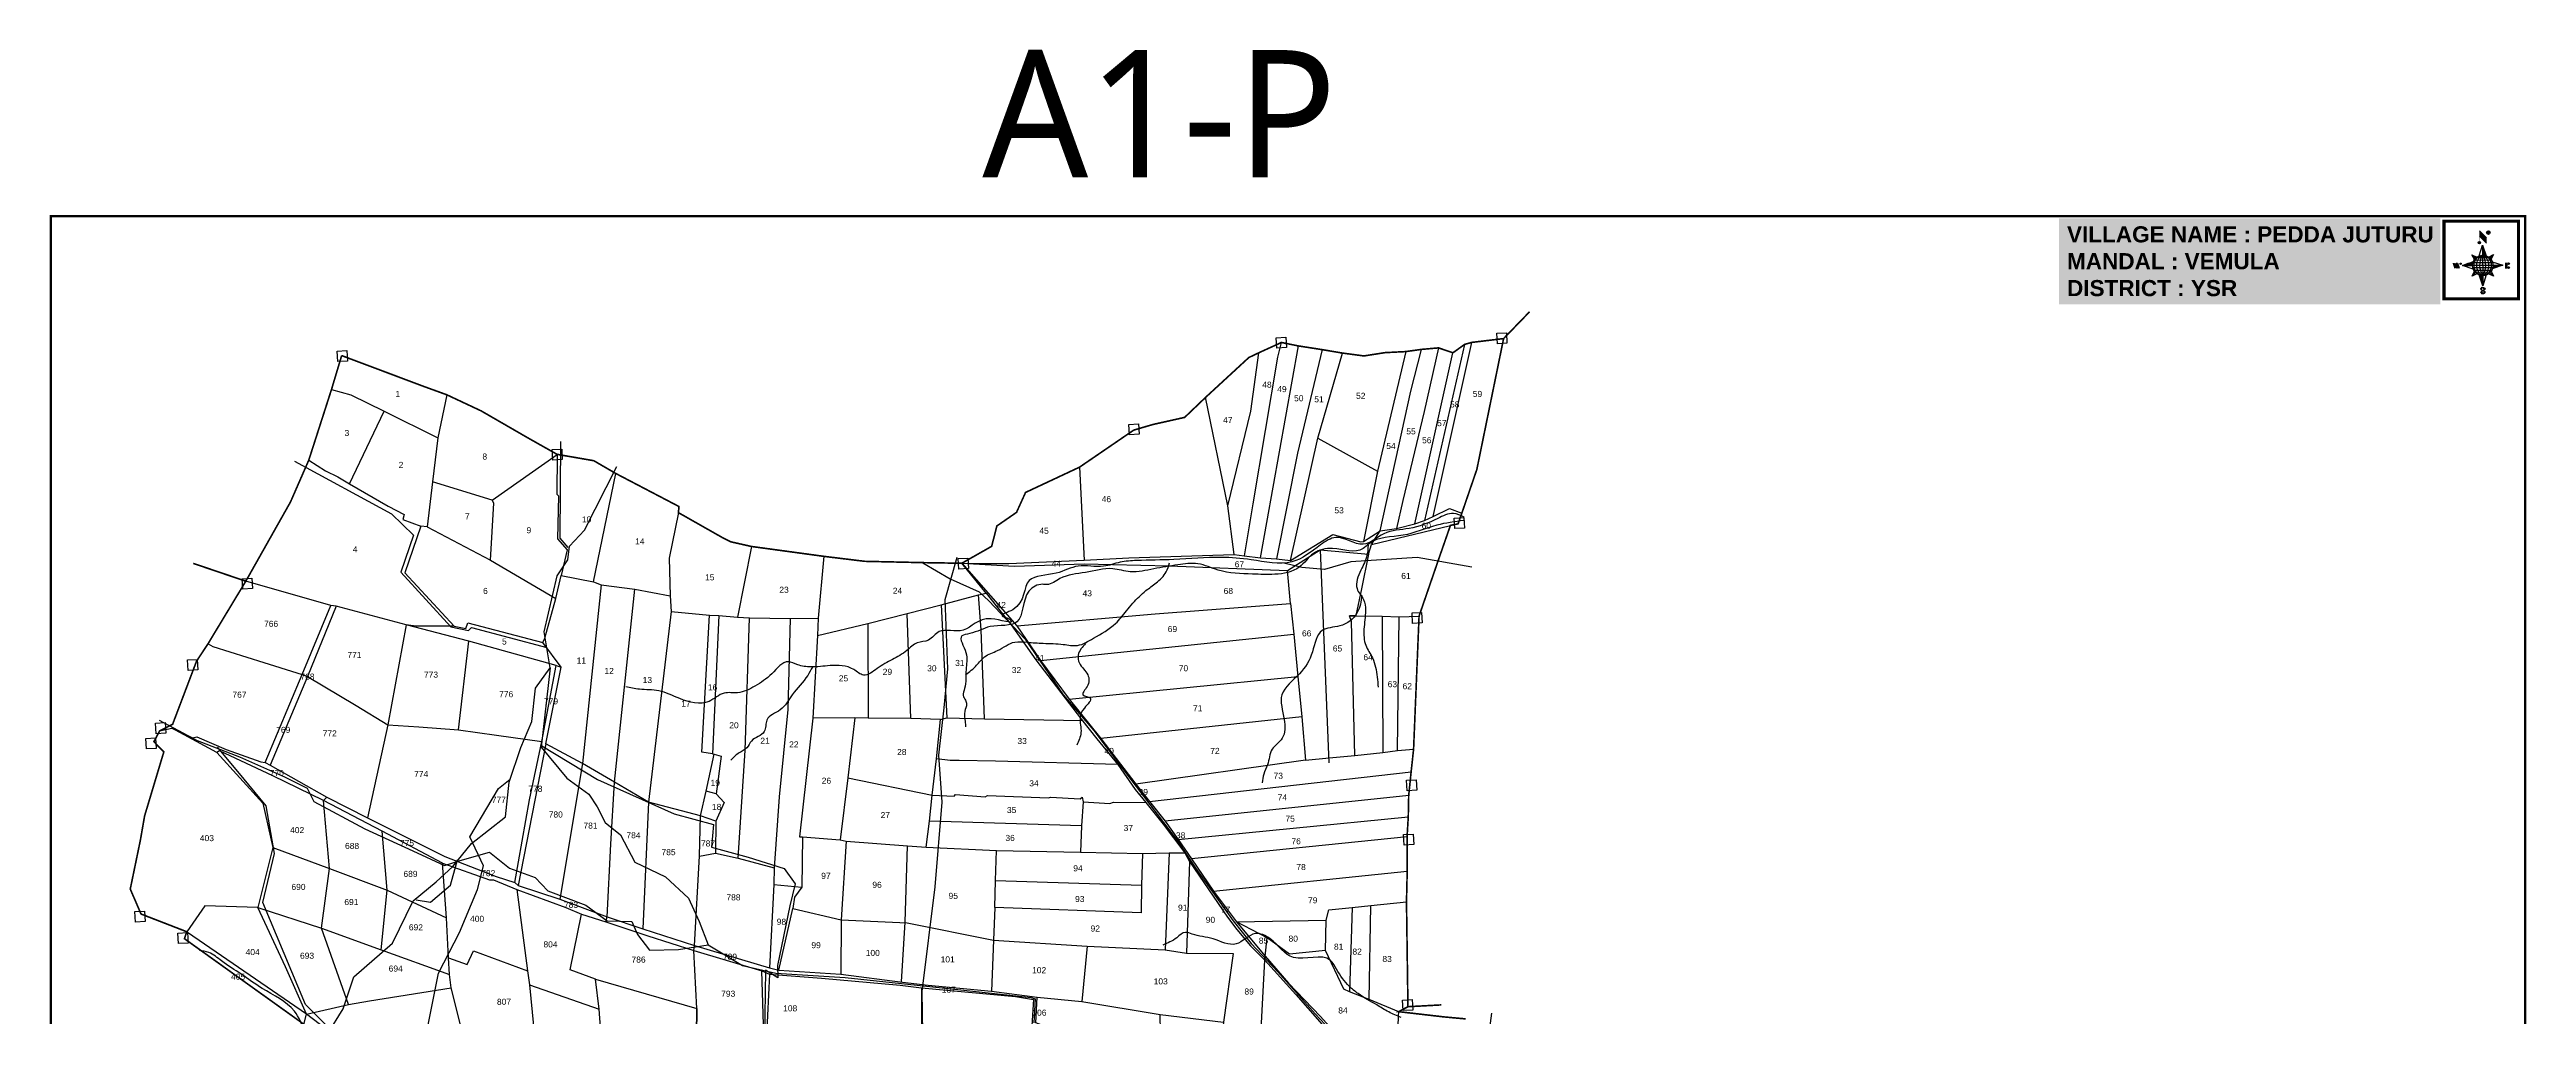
# Model space of a CAD drawing. Header units: inches. Extents: x 204001 to 210143, y 1590320 to 1597199.
# Drawn here: x 204001 to 210143, y 1594801 to 1597199 of the extents above; entities that cross this region are included whole.
import ezdxf
from ezdxf.enums import TextEntityAlignment as Align

# ---------------------------------------------------------------- set-up
doc = ezdxf.new("R2010")
doc.units = ezdxf.units.IN
doc.header["$LTSCALE"] = 15
doc.header["$MEASUREMENT"] = 0
for name, color, linetype in [('bord', 1, 'Continuous'), ('CADAS', 1, 'Continuous'), ('PLOT NOS', 7, 'Continuous'), ('PLOTS', 7, 'Continuous'), ('ROADS', 1, 'Continuous'), ('STREAM', 4, 'Continuous'), ('VILLAGE BOUNDARY', 5, 'Continuous'), ('VILLAGE BOUNDARY STONES', 1, 'Continuous')]:
    doc.layers.add(name, color=color, linetype=linetype)
doc.styles.get("Standard").update_dxf_attribs({"font": 'arial.ttf'})
doc.styles.add('TMS', font='trebuc.ttf')
pattern_1 = [(267.297113149, (-8720374.938, 50637915.138), (10.5367255337, -0.497431438), [])]
pattern_2 = [(357.297113149, (-8720374.938, 50637915.138), (0.497431438, 10.5367255337), [])]

# ---------------------------------------------------------------- blocks, each defined once
blk = doc.blocks.new('*X16')
at = {"color": 0, "linetype": 'Continuous'}
for p, q in [((6321.6, 240.5), (6322.3, 241.2)), ((6321.6, 240.3), (6322.3, 241)), ((6321.6, 240.1), (6322.3, 240.8)), ((6321.6, 239.9), (6322.4, 240.7)), ((6321.6, 239.8), (6322.4, 240.6)), ((6321.6, 239.6), (6322.5, 240.5)), ((6321.6, 239.4), (6322.5, 240.3)), ((6321.6, 239.2), (6322.6, 240.2)), ((6321.7, 239.1), (6322.6, 240.1)), ((6321.8, 240.8), (6322.4, 241.4)), ((6321.8, 239), (6322.7, 240)), ((6321.8, 239), (6322.8, 239.9)), ((6321.9, 238.9), (6322.9, 239.8)), ((6322, 238.8), (6323, 239.7)), ((6322.1, 241.3), (6322.4, 241.6)), ((6322.1, 238.7), (6323.1, 239.6)), ((6322.2, 238.6), (6323.1, 239.6)), ((6322.3, 238.5), (6323.2, 239.5)), ((6322.4, 238.5), (6323.3, 239.4)), ((6322.5, 238.4), (6323.4, 239.3)), ((6322.7, 238.4), (6323.6, 239.3)), ((6322.8, 238.3), (6323.7, 239.2)), ((6322.9, 238.3), (6323.8, 239.1)), ((6323.1, 238.2), (6323.9, 239.1)), ((6323.2, 238.2), (6324, 239)), ((6323.3, 238.2), (6324.2, 239)), ((6323.5, 238.1), (6324.3, 238.9)), ((6323.7, 238.1), (6324.4, 238.9)), ((6323.8, 238.1), (6324.6, 238.8)), ((6324.1, 238.2), (6324.7, 238.8)), ((6324.3, 238.3), (6324.9, 238.8)), ((6324.6, 238.3), (6325.1, 238.8)), ((6324.8, 238.4), (6325.2, 238.8)), ((6325.1, 238.5), (6325.4, 238.8)), ((6325.4, 238.6), (6325.6, 238.8))]:
    blk.add_line(p, q, dxfattribs=at)
blk = doc.blocks.new('*X15')
at = {"color": 0, "linetype": 'Continuous'}
for p, q in [((6324.4, 240.3), (6324.5, 240.4)), ((6324.6, 240.3), (6324.8, 240.5)), ((6324.7, 240.2), (6325, 240.5)), ((6324.8, 240.2), (6325.2, 240.6)), ((6325, 240.1), (6325.5, 240.6)), ((6325.1, 240.1), (6325.6, 240.6)), ((6325.2, 240), (6325.8, 240.6)), ((6325.3, 240), (6326, 240.6)), ((6325.4, 239.9), (6326.1, 240.6)), ((6325.5, 239.8), (6326.2, 240.5)), ((6325.6, 239.8), (6326.3, 240.5)), ((6325.7, 239.7), (6326.5, 240.4)), ((6325.9, 239.6), (6326.6, 240.3)), ((6326, 239.5), (6326.7, 240.3)), ((6326, 239.4), (6326.8, 240.2)), ((6326.1, 239.3), (6327, 240.2)), ((6326.2, 239.3), (6327.1, 240.1)), ((6326.3, 239.2), (6327.1, 240)), ((6326.4, 239.1), (6327.2, 239.9)), ((6326.5, 239), (6327.3, 239.8)), ((6326.5, 238.9), (6327.4, 239.7)), ((6326.6, 238.8), (6327.5, 239.6)), ((6326.7, 238.7), (6327.5, 239.5)), ((6326.8, 238.6), (6327.6, 239.4)), ((6326.8, 238.5), (6327.7, 239.3)), ((6326.8, 236.5), (6327.4, 237)), ((6326.9, 238.3), (6327.8, 239.2)), ((6326.9, 238.2), (6327.9, 239.1)), ((6326.9, 236.8), (6327.6, 237.4)), ((6327, 238.1), (6327.8, 239)), ((6327, 237.9), (6327.8, 238.8)), ((6327, 237.8), (6327.8, 238.6)), ((6327, 237.6), (6327.8, 238.4)), ((6327, 237.4), (6327.8, 238.2)), ((6327, 237.3), (6327.8, 238)), ((6327, 237.1), (6327.8, 237.9))]:
    blk.add_line(p, q, dxfattribs=at)
blk = doc.blocks.new('H')
at = {"layer": 'bord', "extrusion": (0.000427885, 0.004792, 0.999988)}
h = blk.add_hatch(dxfattribs=at)
h.set_pattern_fill('LINE', color=8, scale=84.387686, angle=-92.7029, style=0)
h.set_pattern_definition(pattern_1)
h.paths.add_polyline_path([(-625, 665, -0.090992), (-615, 710), (-751, 671)])
h = blk.add_hatch(dxfattribs=at)
h.set_pattern_fill('LINE', color=8, scale=84.387686, angle=-2.7029, style=0)
h.set_pattern_definition(pattern_2)
h.paths.add_polyline_path([(-492, 786, -0.090992), (-448, 775), (-486, 912)])
h = blk.add_hatch(dxfattribs=at)
h.set_pattern_fill('LINE', color=8, scale=84.387686, angle=-92.7029, style=0)
h.set_pattern_definition(pattern_1)
h.paths.add_polyline_path([(-246, 647), (-372, 653, -0.090992), (-382, 609)])
h = blk.add_hatch(dxfattribs=at)
h.set_pattern_fill('LINE', color=8, scale=84.387686, angle=-2.7029, style=0)
h.set_pattern_definition(pattern_2)
h.paths.add_polyline_path([(-504, 533, -0.090992), (-549, 543), (-510, 406)])
for p, q in [((-519, 1020, -1217), (-435, 927, -1216)), ((-516, 1087, -1217), (-432, 994, -1217)), ((-865, 701, -1215), (-847, 638, -1215)), ((-847, 700, -1215), (-829, 637, -1215)), ((-829, 699, -1215), (-811, 636, -1215)), ((-829, 699, -1215), (-811, 698, -1215)), ((-811, 698, -1215), (-794, 635, -1215)), ((-752, 665, -1215), (-615, 704, -1215)), ((-752, 665, -1215), (-625, 659, -1215)), ((-619, 614, -1215), (-752, 665, -1215)), ((-627, 794, -1216), (-567, 760, -1216)), ((-627, 794, -1216), (-584, 747, -1215)), ((-599, 731, -1215), (-627, 794, -1216)), ((-538, 774, -1216), (-487, 906, -1216)), ((-487, 906, -1216), (-493, 780, -1216)), ((-487, 906, -1216), (-448, 769, -1216)), ((-421, 753, -1216), (-359, 781, -1216)), ((-359, 781, -1216), (-405, 739, -1216)), ((-359, 781, -1216), (-392, 721, -1215)), ((-246, 641, -1215), (-383, 603, -1215)), ((-379, 693, -1215), (-246, 641, -1215)), ((-373, 647, -1215), (-246, 641, -1215)), ((-213, 669, -1215), (-217, 601, -1215)), ((-197, 600, -1215), (-194, 668, -1215)), ((-639, 526, -1214), (-606, 585, -1215)), ((-639, 526, -1214), (-593, 568, -1215)), ((-577, 553, -1215), (-639, 526, -1214)), ((-511, 400, -1214), (-549, 537, -1214)), ((-460, 533, -1215), (-511, 400, -1214)), ((-505, 527, -1214), (-511, 400, -1214)), ((-371, 513, -1214), (-431, 546, -1215)), ((-371, 513, -1214), (-414, 560, -1215)), ((-399, 576, -1215), (-371, 513, -1214))]:
    blk.add_line(p, q, dxfattribs=at)
at = {"layer": 'bord', "color": 8, "linetype": 'ByBlock', "extrusion": (0.000427885, 0.004792, 0.999988)}
for p, q in [((-373, 647, -1215), (-625, 659, -1215)), ((-378, 616, -1215), (-623, 628, -1215)), ((-375, 679, -1215), (-620, 691, -1215)), ((-386, 711, -1215), (-605, 722, -1215)), ((-411, 744, -1216), (-578, 752, -1216)), ((-493, 780, -1216), (-505, 527, -1214)), ((-392, 585, -1215), (-611, 595, -1215)), ((-420, 555, -1215), (-587, 562, -1215))]:
    blk.add_line(p, q, dxfattribs=at)
at = {"layer": 'bord', "extrusion": (0.000427885, 0.004792, 0.999988), "elevation": -1212}
for points, const_width in [([(-530, 950, 1), (-520, 939, 1)], 14.8), ([(-414, 1073, 1), (-398, 1058, 1)], 22.3), ([(-776, 697, 1), (-769, 690, 1)], 8.9), ([(-178, 667, 1), (-171, 660, 1)], 9.79), ([(-525, 322, 1), (-533, 329, 1)], 11.1), ([(-490, 362, 1), (-498, 369, 1)], 11.1), ([(-180, 618, 1), (-173, 611, 1)], 9.79)]:
    blk.add_lwpolyline(points, format="xyb", close=True, dxfattribs=dict(at, const_width=const_width))
for points, const_width in [([(-522, 960), (-516, 1093)], 1.61), ([(-434, 933), (-428, 1066)], 1.61), ([(-870, 707), (-846, 706)], 0.642), ([(-829, 643), (-855, 644)], 0.642), ([(-829, 643), (-821, 678)], 0.642), ([(-811, 642), (-784, 641)], 0.642), ([(-793, 641), (-782, 694)], 0.642), ([(-223, 676), (-174, 673)], 0.706), ([(-195, 645), (-185, 644)], 0.706), ([(-177, 605), (-226, 607)], 0.706)]:
    blk.add_lwpolyline(points, dxfattribs=dict(at, const_width=const_width))
for points in [[(-537, 317), (-531, 310), (-520, 307), (-505, 307), (-494, 310), (-486, 318), (-487, 326), (-491, 333), (-494, 336), (-503, 341), (-522, 347), (-530, 352), (-534, 355), (-537, 363), (-537, 373), (-530, 381), (-520, 384), (-504, 384), (-493, 380), (-487, 373)], [(-522, 348), (-526, 354), (-528, 361), (-528, 371), (-526, 375), (-521, 381), (-515, 384)], [(-505, 307), (-499, 312), (-497, 319), (-497, 327), (-501, 335), (-509, 343)]]:
    blk.add_lwpolyline(points, dxfattribs=at)
at = {"layer": 'bord', "extrusion": (0.000427885, 0.004792, 0.999988)}
for centre, radius in [((-525, 944, -1212), 14.8), ((-406, 1065, -1212), 22.3), ((-773, 694, -1212), 8.9), ((-498, 659, -1212), 127), ((-174, 663, -1212), 9.79), ((-529, 325, -1212), 11.1), ((-494, 365, -1212), 11.1), ((-177, 615, -1212), 9.79)]:
    blk.add_circle(centre, radius, dxfattribs=at)
at = {"layer": 'bord', "color": 8, "linetype": 'ByBlock', "extrusion": (0.000427885, 0.004792, 0.999988)}
for centre, radius, start, end in [((-482, 658, -1212), 128, 94.9254, 259.6691), ((-437, 656, -1212), 141, 113.2864, 241.308), ((-316, 651, -1212), 222, 142.5892, 212.0053), ((-560, 662, -1212), 141, 293.2864, 61.308), ((-681, 668, -1212), 222, 322.5892, 32.0053), ((-515, 660, -1212), 128, 274.9254, 79.6691)]:
    blk.add_arc(centre, radius, start, end, dxfattribs=at)
at = {"layer": 'bord', "extrusion": (0.000427885, 0.004792, 0.999988)}
for points in [[(-516, 1093, -1212), (-431, 1000, -1212), (-519, 1026, -1212), (-434, 933, -1212)], [(-864, 707, -1212), (-846, 706, -1212), (-846, 644, -1212), (-829, 643, -1212)], [(-829, 705, -1212), (-811, 704, -1212), (-811, 642, -1212), (-793, 641, -1212)], [(-193, 674, -1212), (-197, 606, -1212), (-213, 675, -1212), (-216, 607, -1212)]]:
    blk.add_solid(points, dxfattribs=at)
at = {"layer": 'bord', "extrusion": (0.000427885, 0.004792, 0.999988), "xscale": 7.977342409717546, "yscale": 7.977342409717546, "zscale": 7.977342409717546, "rotation": 138.0840426661453}
for name, p in [('*X15', (38301, -31929, -1212)), ('*X16', (38314, -31951, -1212))]:
    blk.add_blockref(name, p, dxfattribs=at)

msp = doc.modelspace()

# ---------------------------------------------------------------- linework, layer by layer
at = {"color": 5, "const_width": 5.82}
msp.add_lwpolyline([(204003.7, 1596785.8), (210140, 1596785.8), (210140, 1590323.1), (204003.7, 1590323.1)], close=True, dxfattribs=at)
at = {"layer": 'PLOTS'}
for points in [[(207054.9, 1596472.7), (207045.5, 1596436.5), (206984.8, 1596072.8), (206963, 1595943.2)], [(207003.5, 1595938.8), (207097.8, 1596464)], [(207156.9, 1596454.8), (207095.2, 1596198.2), (207043.7, 1595936.3)], [(207300.5, 1596005.8), (207376.6, 1596351.9), (207402.6, 1596455.4)], [(207445.1, 1596459.2), (207409.3, 1596301.6), (207356.7, 1596080.4), (207341.2, 1596011.2)], [(207509.9, 1596467.9), (207410.5, 1596030.8)], [(207432.2, 1596041.1), (207527.7, 1596472.8)], [(206922.7, 1596067.4), (206979.5, 1596302.2), (206999.6, 1596447.1)], [(207078.4, 1595931.8), (207145.6, 1596235.3), (207207, 1596446.3)], [(207363.9, 1596450), (207293.6, 1596153.5), (207259.5, 1595978.8)], [(207386.4, 1596022.9), (207480.9, 1596447)], [(204700.1, 1596356.3), (204748.2, 1596342.8), (204830.3, 1596301.9), (204963.3, 1596236.1)], [(204985.9, 1596342.9), (204963.3, 1596236.1), (204950.6, 1596127.1), (204937.6, 1596015.4), (204921.9, 1596017.4), (204881.5, 1595901), (205004.2, 1595769.3), (204909.5, 1595769.2), (204885, 1595772.6), (204839.4, 1595524.2), (204789.7, 1595293.9)], [(206938.1, 1595947.2), (206922.7, 1596067.4), (206867.7, 1596336.6)], [(204744.3, 1596122), (204830.3, 1596301.9)], [(207145.6, 1596235.3), (207293.6, 1596153.5)], [(204643.7, 1596180.9), (204685.5, 1596154.7), (204715.6, 1596139.3), (204744.3, 1596122), (204840.2, 1596066.7), (204880.6, 1596046.3), (204877.3, 1596033.4), (204921.9, 1596017.4)], [(205098.8, 1596081.6), (205259.4, 1596195.2), (205258.7, 1596096.1), (205262.6, 1596092.1), (205260.7, 1595985.6), (205284.5, 1595958.4), (205269.3, 1595894.7)], [(205349.8, 1595879), (205405.2, 1596147.6)], [(206555.1, 1596163.5), (206566.2, 1595932.8)], [(205094.4, 1595932.8), (205102.7, 1596074.4), (205098.8, 1596081.6), (204950.6, 1596127.1)], [(205604.8, 1594755.6), (205606, 1594821.3), (205598.7, 1594964.4), (205599.8, 1594977.6), (205612.7, 1595198.9), (205615.2, 1595299.1), (205486, 1595332.6), (205402.1, 1595381.9), (205322.8, 1595428.8), (205231.5, 1595477), (205269.8, 1595667.7), (205224.1, 1595728.7), (205229.4, 1595739.4), (205255.9, 1595837.7), (205269.3, 1595894.7), (205349.8, 1595879), (205368.4, 1595871.5), (205451.9, 1595860.8), (205539.7, 1595844.7), (205542.7, 1595805.3), (205637.2, 1595796.3), (205660.6, 1595795.5), (205707.1, 1595791.5), (205736.5, 1595789.5), (205837.4, 1595788.2), (205906.6, 1595788.9), (205904.9, 1595746.1), (206029.9, 1595775.5), (206127.6, 1595800.4), (206211.9, 1595821.9), (206304.2, 1595847.1), (206323.3, 1595850.8), (206263, 1595925.1), (206292.7, 1595924.2), (206379.8, 1595924.8), (206566.2, 1595932.8), (206677, 1595938.3), (206807, 1595942.5), (206938.1, 1595947.2), (206963, 1595943.2), (207003.5, 1595938.8), (207043.7, 1595936.3), (207078.4, 1595931.8), (207183.3, 1595996.3), (207252.3, 1595978), (207259.5, 1595978.8), (207300.5, 1596005.8), (207341.2, 1596011.2), (207386.4, 1596022.9), (207410.5, 1596030.8), (207432.2, 1596041.1), (207472.2, 1596061.2), (207503, 1596049.4)], [(205560.3, 1596050.6), (205537.3, 1595937.4), (205539.7, 1595844.7)], [(204937.6, 1596015.4), (205094.4, 1595932.8), (205255.9, 1595837.7)], [(205741.5, 1595966.7), (205707.1, 1595791.5)], [(206263, 1595925.1), (206393.6, 1595918), (206566.1, 1595924), (206777.3, 1595919), (207070.7, 1595907.1), (207151.3, 1595958.2), (207271.9, 1595947.6), (207278.9, 1595971.4), (207300.5, 1596005.8)], [(207278.9, 1595971.4), (207474.7, 1596019.1)], [(205920.5, 1595942.3), (205906.6, 1595788.9)], [(206263, 1595925.1), (206399.7, 1595770.2), (206457.8, 1595683.7), (206529.6, 1595587.9), (206607.8, 1595490.8), (206694.7, 1595377.2), (206728.4, 1595334.5), (206767.5, 1595285.4), (206799.6, 1595239.8), (206832.5, 1595192.5), (206887.5, 1595111.8), (206943.8, 1595035.9), (207015.2, 1594950.5), (207073.3, 1594883.8), (207152.6, 1594801.1), (207243.7, 1594699.7), (207318.8, 1594619.1), (207335.8, 1594603.3)], [(206399.7, 1595770.2), (206742.2, 1595799.6), (207078, 1595825), (207070.7, 1595907.1)], [(207151.3, 1595958.2), (207173.1, 1595430.4)], [(207271.9, 1595947.6), (207254.2, 1595862), (207239.9, 1595795.4), (207224, 1595794.8), (207305.7, 1595793.8), (207347.8, 1595792.4), (207396.9, 1595794.1)], [(205257, 1595671.3), (205040.3, 1595732.1), (204885, 1595772.6), (204711.9, 1595819), (204698.2, 1595820.2), (204487.5, 1595880.6)], [(205368.4, 1595871.5), (205322.8, 1595428.8), (205266.4, 1595092)], [(205380.1, 1595035.6), (205383.6, 1595048.2), (205392.8, 1595228.2), (205402.1, 1595381.9), (205451.9, 1595860.8)], [(206319, 1595539.4), (206310.9, 1595759.6), (206304.2, 1595847.1)], [(206323.3, 1595850.8), (206385.1, 1595772.7), (206446.7, 1595685.4), (206560, 1595537.9), (206598, 1595489.7), (206649.6, 1595426.2), (206692.8, 1595363.8), (206719.2, 1595332.2), (206762.7, 1595278.5), (206816.4, 1595207.4), (206827.3, 1595185.1), (206819.8, 1594958.3), (206935.7, 1594957.1), (206911.6, 1594787.4), (206880.3, 1594522.8), (206758.4, 1594633.8), (206626.5, 1594718.2), (206446.2, 1594785.7), (206449.8, 1594848.7)], [(204535.6, 1595430.7), (204627.1, 1595649.4), (204698.2, 1595820.2)], [(204711.9, 1595819), (204640.5, 1595644), (204547.7, 1595424.3)], [(205542.7, 1595805.3), (205486, 1595332.6), (205471.9, 1595018.7)], [(205644.4, 1595452.8), (205618, 1595457), (205637.2, 1595796.3)], [(205660.6, 1595795.5), (205644.4, 1595452.8), (205648.9, 1595451.5), (205666.2, 1595446.7), (205653.9, 1595353.1), (205673.8, 1595331.5), (205652.7, 1595285.6), (205652.1, 1595206.1)], [(205708.7, 1595194), (205726.2, 1595461), (205736.5, 1595789.5)], [(205837.4, 1595788.2), (205831.8, 1595562.7), (205810.4, 1595345.6), (205797.8, 1595169.8)], [(206137, 1595539.8), (206127.6, 1595800.4)], [(206211.9, 1595821.9), (206226.1, 1595541.7)], [(207078, 1595825), (207086, 1595749.6), (207096.6, 1595644), (207105.9, 1595544.1), (207115.1, 1595436.4), (207174.3, 1595442.8), (207237.5, 1595448.5), (207307, 1595455.5), (207343.3, 1595460.6), (207383.3, 1595464.1)], [(207229.1, 1595780.9), (207224, 1595794.8)], [(207237.5, 1595448.5), (207229.1, 1595780.9)], [(207305.7, 1595793.8), (207307, 1595455.5)], [(207343.3, 1595460.6), (207347.8, 1595792.4)], [(204393.9, 1595725.6), (204405.5, 1595718.9), (204532.3, 1595679.4), (204614.2, 1595653.7), (204627.1, 1595649.4), (204640.5, 1595644), (204760.8, 1595572.5), (204839.4, 1595524.2), (204916.5, 1595519.6), (205014.7, 1595511.9), (205108.9, 1595499), (205221.6, 1595483.1)], [(205004.2, 1595769.3), (205033.4, 1595763.3), (205038.2, 1595777.2), (205224.1, 1595728.7)], [(205014.7, 1595511.9), (205040.3, 1595732.1)], [(205904.9, 1595746.1), (205893.9, 1595541.1)], [(206029.9, 1595775.5), (206031.1, 1595541)], [(206457.8, 1595683.7), (207086, 1595749.6)], [(205154.5, 1595133.7), (205190.9, 1595338.5), (205221.6, 1595483.1), (205257, 1595671.3), (205269.8, 1595667.7)], [(206529.6, 1595587.9), (207096.6, 1595644)], [(206210.5, 1595537.8), (206137, 1595539.8), (206031.1, 1595541), (205997.8, 1595541.9), (205893.9, 1595541.1), (205860.3, 1595246.3), (205867.9, 1595246.7), (205961.4, 1595239), (205976.6, 1595235.9), (206128.5, 1595224.2), (206174.7, 1595221.1), (206349.4, 1595212.7), (206557.2, 1595208.4), (206711.3, 1595205.3), (206777.1, 1595207), (206816.4, 1595207.4)], [(205997.8, 1595541.9), (205980.6, 1595392.9), (205961.4, 1595239)], [(206113.6, 1594887.1), (206122.2, 1595034.7), (206128.5, 1595224.2), (206174.7, 1595221.1), (206182.8, 1595285.6), (206189.6, 1595350), (206200.5, 1595439.7), (206210.5, 1595537.8), (206226.1, 1595541.7), (206319, 1595539.4), (206563.8, 1595534.9)], [(207105.9, 1595544.1), (206607.8, 1595490.8)], [(204273.9, 1595509.3), (204304.3, 1595516.1), (204355.2, 1595492.3), (204365.8, 1595494.7), (204438.9, 1595463.6), (204524.8, 1595432.6), (204535.6, 1595430.7), (204547.7, 1595424.3), (204688.3, 1595345.1), (204789.7, 1595293.9), (204981.4, 1595197.9), (205108.1, 1595148.1), (205154.5, 1595133.7), (205163.2, 1595126.3), (205266.4, 1595092), (205383.6, 1595048.2), (205471.9, 1595018.7), (205599.8, 1594977.6), (205786.2, 1594921.5), (205809.3, 1594916), (205962.8, 1594906.3), (206116.2, 1594886.6), (206179.2, 1594879.2), (206336.3, 1594863.6), (206449.8, 1594848.7), (206560.8, 1594838.6), (206755.2, 1594806), (206911.6, 1594787.4)], [(204631.8, 1594781.7), (204638.3, 1594807.3), (204742, 1594830.5), (204794.2, 1594840.4), (204996.8, 1594872.3), (204992.6, 1594905.3), (204990.2, 1594946.8), (204985, 1595046), (204975, 1595181.4), (204825.6, 1595261.1), (204680.5, 1595336.4), (204554.4, 1595398.1), (204422.1, 1595459.6), (204415.5, 1595456), (204304.3, 1595516.1)], [(205231.5, 1595477), (205163.2, 1595126.3)], [(204415.5, 1595456), (204529.6, 1595329.9), (204554.2, 1595220), (204517.6, 1595071.8), (204386.2, 1595075.4), (204341, 1595011.4)], [(205652.7, 1595285.6), (205615.2, 1595299.1), (205629.5, 1595360), (205648.9, 1595451.5)], [(206649.6, 1595426.2), (206346.4, 1595434.2), (206256.6, 1595435.8), (206234.3, 1595435.8), (206200.5, 1595439.7)], [(207115.1, 1595436.4), (206694.7, 1595377.2)], [(205653.9, 1595353.1), (205629.5, 1595360)], [(205980.6, 1595392.9), (206189.6, 1595350), (206243.7, 1595347.8), (206247.4, 1595351.6), (206321.1, 1595345.5), (206326.7, 1595349.3), (206478.2, 1595343.2), (206483, 1595345.4), (206556.9, 1595341.2), (206561.5, 1595344.7), (206563.8, 1595333.6), (206560.1, 1595273.8), (206557.2, 1595208.4)], [(206728.4, 1595334.5), (207377.2, 1595407.8)], [(207371.2, 1595349.3), (206767.5, 1595285.4)], [(204742, 1594830.5), (204675.5, 1595019.9), (204695, 1595168.5), (204680.5, 1595336.4), (204688.3, 1595345.1)], [(206563.8, 1595333.6), (206630.1, 1595329.5), (206639, 1595332.6), (206719.2, 1595332.2)], [(206799.6, 1595239.8), (207370.1, 1595295.9)], [(204823, 1594966.3), (204837.9, 1595114.1), (204825.6, 1595261.1)], [(205867.9, 1595246.7), (205866, 1595121.5)], [(205976.6, 1595235.9), (205964, 1595040.8), (205962.8, 1594906.3)], [(206560.1, 1595273.8), (206182.8, 1595285.6)], [(207367.1, 1595246.5), (206832.5, 1595192.5)], [(204554.2, 1595220), (204695, 1595168.5), (204837.9, 1595114.1), (204985, 1595046)], [(204975, 1595181.4), (205091.8, 1595140.3), (205101.7, 1595140.1), (205159.2, 1595116.3), (205281.1, 1595071.4), (205320.3, 1595054.9), (205380.1, 1595035.6), (205484.6, 1595001.5), (205598.7, 1594964.4), (205767.3, 1594914.4), (205786.4, 1594906.4), (205915.1, 1594896.2), (206110.4, 1594878.7), (206163, 1594872.2), (206396.4, 1594850.4), (206441, 1594843.5), (206436.8, 1594778.2)], [(205612.7, 1595198.9), (205652.1, 1595206.1), (205708.7, 1595194), (205797.8, 1595169.8), (205796.5, 1595128.5), (205866, 1595121.5), (205848.3, 1595096.8), (205844.1, 1595069), (205964, 1595040.8), (206127.8, 1595033.6), (206341.7, 1594990.8), (206573.7, 1594975.7), (206767.6, 1594966.4), (206819.8, 1594958.3)], [(206711.3, 1595205.3), (206709, 1595126.8), (206707.8, 1595058.1), (206344.8, 1595071.3), (206346.7, 1595138.1), (206349.4, 1595212.7)], [(206777.1, 1595207), (206767.6, 1594966.4)], [(206827.3, 1595185.1), (206922, 1595047.5), (206944.8, 1595017.2), (206979.3, 1594976.7), (207014.3, 1594940.5), (207091.1, 1594855.5), (207186.6, 1594747.4)], [(205159.2, 1595116.3), (205185.8, 1594914.5), (205191.1, 1594879.7), (205363.4, 1594819.7)], [(205796.5, 1595128.5), (205786.2, 1594921.5)], [(206346.7, 1595138.1), (206709, 1595126.8)], [(206887.5, 1595111.8), (207367.5, 1595161.5)], [(204777.8, 1594700), (204638.3, 1594807.3), (204586.1, 1594924.2), (204517.6, 1595071.8), (204675.5, 1595019.9), (204823, 1594966.3), (204992.6, 1594905.3)], [(205226.1, 1594484.9), (205389.2, 1594510), (205616, 1594586.6), (205632.8, 1594512.4), (205655.5, 1594366.2), (205497.8, 1594288.1), (205389.2, 1594510), (205380.3, 1594597.6), (205363.4, 1594819.7), (205354.4, 1594893.8), (205291.6, 1594917.1), (205320.3, 1595054.9)], [(205809.3, 1594916), (205844.1, 1595069)], [(206344.8, 1595071.3), (206341.7, 1594990.8), (206336.3, 1594863.6)], [(206943.8, 1595035.9), (207166.9, 1595039.8), (207172.8, 1595065.7), (207230.7, 1595071.6), (207277.5, 1595076.5), (207365.7, 1595085.8)], [(207230.7, 1595071.6), (207224.3, 1594862.1)], [(207273.3, 1594843.5), (207277.5, 1595076.5)], [(204638.3, 1594807.3), (204343, 1595009.3)], [(207346.4, 1594813.1), (207273.3, 1594843.5), (207224.3, 1594862.1), (207210.1, 1594868.6), (207164.5, 1594965), (207075.6, 1594955.5), (207020.5, 1594996.5), (206943.8, 1595035.9)], [(207003.9, 1594738.1), (207014.3, 1594940.5), (207015.2, 1594950.5), (207020.5, 1594996.5)], [(207164.5, 1594965), (207166.9, 1595039.8)], [(204990.2, 1594946.8), (205036.2, 1594930.2), (205052.3, 1594963.8), (205185.8, 1594914.5), (205191.1, 1594879.7), (205207.2, 1594710), (205212.9, 1594610.2), (205226.1, 1594484.9), (205118.2, 1594465.8)], [(206573.7, 1594975.7), (206560.8, 1594838.6)], [(205587.5, 1594082.7), (205474.1, 1594183.4), (205281.3, 1594183.3), (205187.8, 1594354.3), (205118.2, 1594465.8), (205103.7, 1594463.5), (205057.2, 1594630.4), (205024, 1594763.7), (204996.8, 1594872.3)], [(205354.4, 1594893.8), (205606, 1594821.3), (205604.8, 1594755.6), (205616, 1594586.6)], [(205632.8, 1594512.4), (205796.7, 1594579.4), (205772.3, 1594753.9), (205767.3, 1594914.4)], [(205786.4, 1594906.4), (205778.6, 1594752.6), (205825.1, 1594466.1), (205885.5, 1594390.3), (206040.4, 1594350.8)], [(206163, 1594872.2), (206163, 1594676.2), (206162.3, 1594617.9), (206164.8, 1594554.4), (206163.8, 1594481.3), (206163.6, 1594349.1), (206156.7, 1594170)], [(206758.4, 1594633.8), (206755.2, 1594806)], [(207342.4, 1594693.7), (207345.5, 1594802.8), (207346.4, 1594813.1)]]:
    msp.add_lwpolyline(points, dxfattribs=at)
at = {"layer": 'ROADS'}
for points in [[(205287, 1595964), (205266.8, 1595987.2), (205268.4, 1596227.3)], [(204608.6, 1596178.1), (204849.1, 1596047.3), (204903.4, 1595994.8), (204872.2, 1595903.3), (204995.9, 1595767.5), (205039.5, 1595758.2), (205047.2, 1595766), (205234.1, 1595715.9)], [(204651, 1594694.5), (204728.8, 1594820.3), (204755, 1594899.8), (204851.3, 1594982.7), (204902.6, 1595087.9), (204959.2, 1595135), (205000.9, 1595173), (205047.2, 1595230), (205131.3, 1595296.1), (205140.3, 1595381.9), (205169.5, 1595468.6), (205197.2, 1595533), (205205.8, 1595615.3), (205241.9, 1595666.1), (205227.1, 1595755.2), (205259.6, 1595894.1), (205285.9, 1595933.9), (205290.3, 1595967.6), (205327.7, 1596007.4), (205407.3, 1596165.3)], [(206271.3, 1594029.2), (206221.5, 1594113.9), (206162.4, 1594166.5), (206169, 1594402.2), (206168.8, 1594604.1), (206164.6, 1594863.2), (206196.8, 1595123.1), (206214.7, 1595332.7), (206205.8, 1595449.4), (206219.1, 1595566.2), (206228.4, 1595663.5), (206221.4, 1595835.1), (206251.7, 1595940)], [(206166.5, 1595926.5), (206234.3, 1595886.3), (206306, 1595854.1), (206329.7, 1595831.6), (206420.2, 1595737.2), (206514.7, 1595598.6), (206590.4, 1595510), (206679.8, 1595391.9), (206797, 1595237.7), (206843.7, 1595168.5), (206935.6, 1595038), (206980.4, 1594982.1), (207046.9, 1594911.5), (207139.6, 1594807.9), (207337.7, 1594596.1)], [(207527.8, 1595915.5), (207392.3, 1595939.7), (207227.9, 1595928.5), (207162.8, 1595909.5), (207106.2, 1595914.7), (207061.6, 1595925.4)], [(205241.9, 1595666.1), (205219.7, 1595468.8), (205283.2, 1595392.4), (205338.5, 1595352.8), (205359.2, 1595320.8), (205378.4, 1595282.5), (205416.6, 1595251.4), (205452, 1595183.9), (205528.2, 1595147.2), (205585, 1595094.9), (205612, 1595036.5), (205634, 1594978.8)], [(204272.6, 1595536.2), (204366.9, 1595485.9), (204472.3, 1595445.4), (204583.5, 1595395.3), (204639.4, 1595367.1), (204656, 1595333.9), (204782.5, 1595266.5), (204902, 1595212.1), (204980.2, 1595175.3), (205019.1, 1595188.2), (205091.7, 1595209), (205141.8, 1595169.3), (205204.9, 1595145.5), (205236.7, 1595112.6), (205330.5, 1595077.3), (205383.8, 1595038.1), (205444.4, 1595036.8), (205459.1, 1595004.2), (205488.4, 1594965.7), (205560.9, 1594967.4), (205634, 1594978.8), (205719, 1594927.5), (205801.5, 1594908.2), (205973.6, 1594897.9), (206230, 1594870.4), (206434.8, 1594848), (206445.3, 1594845.3), (206441.9, 1594785.5)], [(205221.7, 1595472.4), (205359.7, 1595389.1), (205549.5, 1595303.5), (205647.6, 1595277), (205642.5, 1595221.3), (205733, 1595196.6), (205822.2, 1595168.1), (205850, 1595130.2), (205836.7, 1595075.6), (205806.2, 1594928), (205806.5, 1594897.4), (205776.2, 1594915.8), (205773.9, 1594747.5), (205794.6, 1594635.2), (205821.6, 1594464.8), (205832.2, 1594423.5), (205932.9, 1594365.3), (206034.3, 1594320.3), (206129.8, 1594182.2), (206162.9, 1594165.4)], [(204985.8, 1594314.5), (204969.1, 1594349.7), (204951, 1594487.9), (204793.8, 1594692.1), (204707.1, 1594758.8), (204673.3, 1594792.9), (204635.7, 1594830.8), (204529.6, 1595083.9), (204558.7, 1595205), (204538, 1595323.6), (204467.6, 1595408.5), (204417, 1595468.9)], [(204945.5, 1594204.1), (204983, 1594281.4), (204977.3, 1594456.1), (204989.4, 1594510.7), (204965.3, 1594591.7), (204952.2, 1594668.4), (204933.6, 1594751.9), (204965.2, 1594908.3), (205017.3, 1595009.6), (205061.8, 1595116.3), (205077.3, 1595174.5), (205042.7, 1595247), (205114, 1595366.8), (205143.1, 1595389.4)], [(204909.9, 1595090.4), (204945.7, 1595084.7), (204995.1, 1595126.6), (205009.7, 1595180.5), (205012.4, 1595189.3)], [(207535.1, 1594374.5), (207562.9, 1594533.9), (207547.3, 1594597.5), (207568.4, 1594740.6), (207577.5, 1594809.3)]]:
    msp.add_lwpolyline(points, dxfattribs=at)
at = {"layer": 'STREAM'}
for points in [[(207508.4, 1596039.6), (207482, 1596048.5), (207443.3, 1596036.2), (207372.3, 1596011.3), (207309.4, 1595997.9), (207258.4, 1595972.1), (207190.7, 1595989.1), (207152.8, 1595970.7), (207081.8, 1595928.6), (206980.4, 1595933.9), (206907, 1595939.5), (206788.6, 1595934.4), (206696.8, 1595931.8), (206655.5, 1595927.7), (206614.6, 1595917.6), (206551.6, 1595918.1), (206497, 1595900.5), (206430.4, 1595882.5), (206389.3, 1595809.9), (206363.3, 1595795), (206379.9, 1595787.2), (206384.8, 1595782.8), (206335.7, 1595787.3), (206266.6, 1595759.1), (206234.7, 1595758), (206206.7, 1595755.7), (206180.3, 1595734.6), (206152.7, 1595727.7), (206126.9, 1595709), (206090.8, 1595686.4), (206053.3, 1595664.1), (206019.2, 1595647.7), (205994.9, 1595661.7), (205936.3, 1595671.2), (205888.6, 1595668.1), (205856, 1595673.6), (205833, 1595681), (205791.6, 1595651.1), (205750.1, 1595620.6), (205706.6, 1595604), (205673.8, 1595603.1), (205636.3, 1595582.5), (205563.5, 1595589.4), (205511.5, 1595608.9), (205463.5, 1595612.6), (205429.8, 1595618.4)], [(207508.4, 1596031.1), (207440.9, 1596019.4), (207357.2, 1595994.5), (207272.8, 1595973.5), (207258.2, 1595961.4), (207182.6, 1595961.9), (207135.3, 1595949.7), (207099.9, 1595915.5), (207039.2, 1595897.7), (206984, 1595898.3), (206898.7, 1595908.2), (206848.6, 1595923.7), (206798.7, 1595921.1), (206738.9, 1595911.3), (206680.8, 1595904), (206637.3, 1595911.4), (206569.4, 1595902.4), (206506.5, 1595887.2), (206473.7, 1595872.3), (206463.8, 1595872.9), (206429.3, 1595855.7), (206399.7, 1595779.9), (206333.6, 1595767.9), (206282.6, 1595750.7), (206263.3, 1595744.9), (206273.1, 1595703.6), (206273.5, 1595661.1), (206270.1, 1595614.7), (206266.7, 1595597.2), (206272.1, 1595585.4), (206275, 1595575.8), (206270.3, 1595557.9), (206271.4, 1595532.3), (206272.2, 1595519.5)], [(207270.5, 1595970.2), (207267.6, 1595945.1), (207252.9, 1595908.1), (207243.4, 1595884.8), (207243.1, 1595862.1), (207259.2, 1595835.4), (207264.1, 1595808.1), (207260.2, 1595761.9), (207264.7, 1595721.6), (207281.1, 1595690.7), (207293, 1595642.9), (207295.6, 1595617.6)], [(206272.4, 1595648.7), (206299.8, 1595672), (206319.5, 1595693), (206351.6, 1595708.6), (206394.6, 1595729.7), (206425.1, 1595729.3), (206464.8, 1595726.7), (206514.6, 1595723.9), (206550.1, 1595721.5), (206589.5, 1595739.1), (206644.3, 1595775.8), (206671.4, 1595806.9), (206687.3, 1595825.8), (206719.6, 1595857.2), (206744.6, 1595876.2), (206770, 1595904), (206777.9, 1595925.8)], [(207255.3, 1595845.3), (207243.7, 1595803), (207200.1, 1595769.6), (207156.4, 1595758.5), (207132.4, 1595705.2), (207100.3, 1595650.9), (207056.8, 1595599.2), (207062.4, 1595537.9), (207057.5, 1595491.2), (207032.5, 1595463.9), (207021.2, 1595425.3), (207011.7, 1595402.1), (207007.5, 1595380.8)], [(206570, 1595726.2), (206551.7, 1595697.5), (206554.6, 1595677.7), (206575.3, 1595648.7), (206573.5, 1595619.2), (206563.5, 1595598.7), (206581.2, 1595591.1), (206567.1, 1595566.1), (206556.3, 1595542.1), (206558.5, 1595505), (206548.1, 1595474.2)], [(205892.7, 1595667.8), (205880.8, 1595646.9), (205842.7, 1595599.2), (205812.7, 1595561.6), (205779.7, 1595536.4), (205773.3, 1595507.8), (205741.2, 1595484.3), (205730, 1595467.5), (205711.2, 1595454.9), (205690.3, 1595437.2)], [(207352.5, 1594798.7), (207321.6, 1594812.5), (207291.8, 1594829.8), (207245.7, 1594858), (207224.4, 1594875.4), (207192.1, 1594918.6), (207177.3, 1594940.1), (207085.5, 1594947.5), (207027.5, 1594994.1), (206991, 1595006.6), (206943.2, 1594981.1), (206886.1, 1594993.5), (206833.9, 1595005.7), (206817.9, 1595009.7), (206795.9, 1594996.5), (206761.7, 1594978.3)], [(204634.2, 1594762.7), (204608.1, 1594814.3), (204528.2, 1594870.8), (204476.1, 1594906), (204427.6, 1594938.9), (204395.5, 1594959.7), (204373, 1594964.9)]]:
    msp.add_spline(points, degree=3, dxfattribs=at)
at = {"layer": 'VILLAGE BOUNDARY', "color": 200, "const_width": 7.56, "elevation": 0.1}
msp.add_lwpolyline([(210123.3, 1596773.4), (209938.5, 1596773.4), (209938.5, 1596580.9), (210123.3, 1596580.9)], close=True, dxfattribs=at)
at = {"layer": 'VILLAGE BOUNDARY', "const_width": 4}
for points in [[(204725.2, 1596440.1), (204928.2, 1596363.8), (204985.9, 1596342.9), (205071, 1596303), (205188.6, 1596235.1), (205259.4, 1596195.2), (205350.4, 1596179.4), (205405.2, 1596147.6), (205561.6, 1596065.8), (205560.3, 1596050.6), (205671, 1595987.8), (205690.5, 1595978.2), (205741.5, 1595966.7), (205920.5, 1595942.3), (206022.2, 1595929.9), (206165.1, 1595926.7), (206263, 1595925.1), (206337.1, 1595967.1), (206349.9, 1596017.5), (206398.7, 1596051.3), (206421.1, 1596100.7), (206555.1, 1596163.5), (206689.2, 1596255.2), (206736.9, 1596269.2), (206815.6, 1596286.8), (206867.7, 1596336.6), (206974.7, 1596435.2), (206999.6, 1596447.1), (207049.1, 1596469.6), (207054.9, 1596472.7), (207097.8, 1596464), (207156.9, 1596454.8), (207207, 1596446.3), (207260.1, 1596439.2), (207312.5, 1596447.4), (207363.9, 1596450), (207402.6, 1596455.4), (207445.1, 1596459.2), (207480.9, 1596447), (207509.9, 1596467.9), (207527.7, 1596472.8), (207606.5, 1596482.2), (207670.9, 1596548.7), (207606.5, 1596482.2), (207540.2, 1596157.9), (207503, 1596049.4), (207493.6, 1596022.7), (207474.7, 1596019.1), (207444.1, 1595931.2), (207396.9, 1595794.1), (207383.3, 1595464.1), (207377.2, 1595407.8), (207371.2, 1595349.3), (207370.1, 1595295.9), (207367.1, 1595246.5), (207367.5, 1595161.5), (207365.7, 1595085.8), (207369.3, 1594825.4), (207452.2, 1594829.9), (207369.3, 1594825.4), (207346.4, 1594813.1), (207460, 1594800), (207512.3, 1594795.2)], [(204631.8, 1594781.7), (204335.3, 1594994.1), (204341, 1595011.4), (204227.7, 1595055.3), (204201, 1595117.2), (204226.1, 1595238.5), (204236.6, 1595298.7), (204284.2, 1595457.2), (204259.7, 1595482.7), (204273.9, 1595509.3), (204306, 1595525.7), (204354.7, 1595654.1), (204365.4, 1595682.3), (204393.9, 1595725.6), (204487.5, 1595880.6), (204357.1, 1595924.8), (204487.5, 1595880.6), (204598.3, 1596077), (204643.7, 1596180.9), (204700.1, 1596356.3), (204725.2, 1596440.1)]]:
    msp.add_lwpolyline(points, dxfattribs=at)
at = {"layer": 'VILLAGE BOUNDARY STONES'}
for points in [[(207042.7, 1596484.5), (207066.5, 1596485.9), (207068, 1596459.9), (207044.1, 1596458.5)], [(207589.6, 1596495.5), (207613.5, 1596496.8), (207614.9, 1596470.9), (207591.1, 1596469.5)], [(204714.2, 1596451.2), (204738.1, 1596452.6), (204739.6, 1596426.6), (204715.7, 1596425.3)], [(206677.6, 1596269.5), (206701.5, 1596270.9), (206703, 1596244.9), (206679.1, 1596243.5)], [(205247, 1596206.9), (205270.9, 1596208.2), (205272.4, 1596182.3), (205248.5, 1596180.9)], [(207483.8, 1596037.1), (207507.7, 1596038.4), (207509.2, 1596012.5), (207485.3, 1596011.1)], [(206254.1, 1595936.6), (206278, 1595937.9), (206279.4, 1595912), (206255.6, 1595910.6)], [(204478.5, 1595886.7), (204502.4, 1595888.1), (204503.9, 1595862.1), (204480, 1595860.7)], [(207379.4, 1595801.9), (207403.3, 1595803.3), (207404.8, 1595777.3), (207380.9, 1595776)], [(204343.2, 1595685.3), (204367, 1595686.6), (204368.5, 1595660.7), (204344.6, 1595659.3)], [(204239.5, 1595490.7), (204263.4, 1595492), (204264.9, 1595466.1), (204241, 1595464.7)], [(204263.8, 1595528.5), (204287.7, 1595529.8), (204289.2, 1595503.9), (204265.3, 1595502.5)], [(207366.1, 1595386.8), (207390, 1595388.2), (207391.5, 1595362.2), (207367.6, 1595360.8)], [(207358.5, 1595252.2), (207382.4, 1595253.6), (207383.9, 1595227.6), (207360, 1595226.2)], [(204212.2, 1595061.4), (204236.1, 1595062.7), (204237.6, 1595036.8), (204213.7, 1595035.4)], [(204319.1, 1595007.9), (204343, 1595009.3), (204344.4, 1594983.3), (204320.5, 1594982)], [(207355.7, 1594841.8), (207379.6, 1594843.2), (207381.1, 1594817.2), (207357.2, 1594815.8)]]:
    msp.add_lwpolyline(points, close=True, dxfattribs=at)

# ---------------------------------------------------------------- block references
at = {"layer": 'VILLAGE BOUNDARY', "color": 1, "xscale": 0.1985536023187061, "yscale": 0.1985536023187061, "zscale": 0.1985536023187061, "rotation": 3.078330600073183}
msp.add_blockref('H', (210140.3, 1596539.5, 241.8), dxfattribs=at)

# ---------------------------------------------------------------- texts
at = {"layer": 'CADAS', "color": 2, "style": 'TMS'}
msp.add_text('A1-P', height=315.69, dxfattribs=at).set_placement((206313.9, 1596882))
at = {"layer": 'PLOT NOS'}
for s, p in [('1', (204864.3, 1596344.9)), ('48', (207019.7, 1596368)), ('49', (207056.9, 1596356.9)), ('50', (207098.7, 1596334.3)), ('51', (207148.7, 1596331.8)), ('52', (207252.3, 1596340.3)), ('59', (207541.8, 1596345)), ('47', (206922.8, 1596280.5)), ('57', (207453.2, 1596272.6)), ('58', (207485.4, 1596319)), ('3', (204738.2, 1596248.1)), ('54', (207327.2, 1596215.8)), ('55', (207376.9, 1596252.2)), ('56', (207416, 1596230.2)), ('2', (204872.4, 1596169)), ('8', (205080.1, 1596189.7)), ('46', (206621.5, 1596084.1)), ('7', (205036.8, 1596041.4)), ('10', (205332.6, 1596033.7)), ('53', (207198.5, 1596056.4)), ('60', (207414.9, 1596018.1)), ('4', (204758.5, 1595959.5)), ('9', (205189.4, 1596007.1)), ('14', (205464.6, 1595979.3)), ('45', (206467, 1596005.7)), ('44', (206497.4, 1595924.1)), ('67', (206951.4, 1595922.6)), ('61', (207364.4, 1595893.7)), ('6', (205081.7, 1595856.5)), ('15', (205638, 1595890.3)), ('23', (205822.2, 1595859.4)), ('24', (206103.6, 1595856.9)), ('43', (206574.1, 1595850.6)), ('68', (206924, 1595856.4)), ('766', (204550.3, 1595774.9)), ('42', (206360.7, 1595821.7)), ('5', (205128.6, 1595731)), ('69', (206785.3, 1595762)), ('66', (207118.2, 1595751.3)), ('65', (207194.7, 1595713.8)), ('771', (204757, 1595697.8)), ('773', (204946.8, 1595648.9)), ('11', (205319.6, 1595683.9)), ('12', (205388.4, 1595658)), ('29', (206078.6, 1595655.9)), ('30', (206188.8, 1595664.6)), ('31', (206258.1, 1595677.9)), ('32', (206398.6, 1595660.3)), ('41', (206456.3, 1595690.1)), ('70', (206812.7, 1595664.7)), ('64', (207270.5, 1595692)), ('767', (204471.8, 1595599.2)), ('768', (204640.5, 1595644)), ('776', (205133.2, 1595600.5)), ('13', (205483.3, 1595635.6)), ('16', (205645.1, 1595617.5)), ('25', (205969.6, 1595639.8)), ('63', (207330.7, 1595625.2)), ('62', (207367.6, 1595620.3)), ('779', (205244.4, 1595582.9)), ('17', (205578.9, 1595577.1)), ('71', (206848, 1595565.5)), ('769', (204580.4, 1595511.9)), ('772', (204695.6, 1595503.2)), ('20', (205698.1, 1595523.4)), ('21', (205775.1, 1595485)), ('22', (205846.5, 1595475.9)), ('33', (206412.6, 1595484.3)), ('770', (204564.5, 1595404.8)), ('774', (204922.5, 1595402.6)), ('28', (206114.2, 1595457.1)), ('40', (206628.5, 1595459.8)), ('72', (206890.7, 1595459.8)), ('778', (205205.6, 1595365.7)), ('19', (205651.7, 1595380.6)), ('26', (205927.3, 1595385.9)), ('34', (206442, 1595379.4)), ('39', (206713, 1595358)), ('73', (207047.7, 1595398.2)), ('74', (207057.8, 1595344.3)), ('777', (205115, 1595338.4)), ('780', (205256.2, 1595302.1)), ('18', (205655.1, 1595320.9)), ('27', (206073.3, 1595300.6)), ('35', (206386.6, 1595313.1)), ('75', (207077.2, 1595291.7)), ('688', (204751, 1595224.1)), ('775', (204887.2, 1595231.4)), ('781', (205342.3, 1595274.6)), ('784', (205448.9, 1595250.6)), ('787', (205633.7, 1595230.3)), ('36', (206382.8, 1595244)), ('37', (206675.9, 1595268.6)), ('38', (206805.7, 1595250.5)), ('76', (207092.1, 1595235.7)), ('782', (205088.8, 1595156.6)), ('785', (205535.8, 1595208.7)), ('94', (206551.1, 1595168.6)), ('78', (207104.3, 1595171.8)), ('690', (204618.2, 1595122.5)), ('689', (204895.9, 1595154.8)), ('788', (205696.8, 1595096.6)), ('97', (205926.1, 1595150)), ('96', (206052.8, 1595127.7)), ('95', (206241.8, 1595100.3)), ('691', (204749.3, 1595085)), ('783', (205294, 1595078)), ('98', (205815.7, 1595036.1)), ('93', (206555.5, 1595092.6)), ('91', (206810.8, 1595071.1)), ('90', (206879.5, 1595040.8)), ('77', (206917.1, 1595066.1)), ('79', (207133.2, 1595089.4)), ('692', (204909.4, 1595022.3)), ('99', (205901.6, 1594978)), ('92', (206594, 1595019.3)), ('85', (207011.2, 1594989.3)), ('80', (207084.9, 1594994.3)), ('81', (207197.5, 1594974.3)), ('693', (204639.4, 1594951.9)), ('694', (204859.3, 1594920)), ('786', (205461.5, 1594942.3)), ('789', (205688.2, 1594949.3)), ('100', (206042.2, 1594958.8)), ('101', (206228, 1594942.7)), ('102', (206454.7, 1594916)), ('82', (207243.3, 1594962.1)), ('83', (207317.6, 1594943.8)), ('793', (205683.8, 1594857.7)), ('107', (206230.7, 1594867.4)), ('103', (206756.3, 1594888.2)), ('89', (206975.5, 1594863.1)), ('108', (205837.5, 1594821.4)), ('106', (206455.5, 1594810.7)), ('84', (207208.1, 1594816.1))]:
    msp.add_text(s, height=15, dxfattribs=at).set_placement(p, align=Align.MIDDLE_CENTER)
for s, p in [('403', (204373.6, 1595236)), ('402', (204597.4, 1595255.9)), ('400', (205043.6, 1595035.9)), ('804', (205225.6, 1594972.5)), ('404', (204487.1, 1594953.4)), ('405', (204450.9, 1594892.4)), ('807', (205110.3, 1594830.1))]:
    msp.add_text(s, height=15, dxfattribs=at).set_placement(p)
at = {"layer": 'VILLAGE BOUNDARY', "insert": (209003.6, 1596760.8), "char_height": 40, "width": 905.584, "attachment_point": 1, "bg_fill": 1, "box_fill_scale": 1.5, "bg_fill_color": 9, "bg_fill_transparency": 0}
msp.add_mtext('{\\fArial|b1|i0|c0|p34;\\C1;VILLAGE NAME :\\C5; PEDDA JUTURU\\P\\C1;MANDAL : \\C5;VEMULA\\P\\C1;DISTRICT : \\C5;YSR}', dxfattribs=at)

doc.saveas('drawing.dxf')
